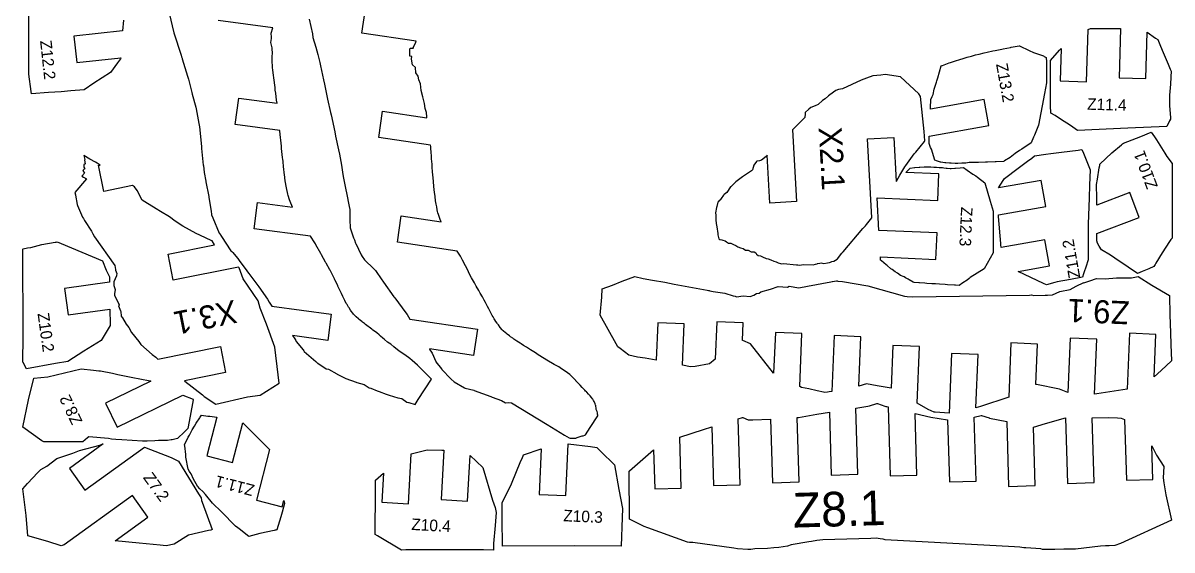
# Model space of a CAD drawing. Extents: x 0 to 419, y 0 to 250.
# Drawn here: x 0 to 199.1, y 0.6 to 91.9 of the extents above; entities that cross this region are included whole.
import ezdxf

# ---------------------------------------------------------------- set-up
doc = ezdxf.new("R2010")
doc.units = 0
doc.layers.add('PART', color=3, linetype='CONTINUOUS')
doc.layers.add('TEXT', color=2, linetype='CONTINUOUS')

msp = doc.modelspace()

# ---------------------------------------------------------------- linework, layer by layer
at = {"layer": 'PART', "color": 1}
for points in [[(17.3989, 92.4241), (17.2675, 90.57), (8.80162, 89.6445), (9.3015, 85.0718), (16.9369, 85.9064), (16.9239, 85.7227), (16.3969, 85.0422), (15.1648, 83.349), (12.2788, 81.5249), (10.6218, 80.345), (8.26186, 80.1603), (6.60009, 80.0334), (4.41029, 79.864), (1.45513, 79.6376), (1.39867, 80.0799), (1, 83.0944), (1.00122, 89.2786), (1, 94.4412)], [(25.3275, 93.6421), (26.1465, 90.2185), (27.3948, 86.3632), (27.4365, 86.0892), (27.5038, 85.953), (27.5523, 85.8332), (27.6052, 85.7031), (28.4832, 82.7099), (28.5511, 82.545), (28.6035, 82.3703), (28.6568, 82.1789), (29.2089, 80.0988), (29.2676, 79.8733), (29.3264, 79.627), (29.9238, 77.3732), (29.9864, 77.0822), (30.4747, 74.5364), (30.5282, 74.2576), (30.5681, 73.9556), (30.9162, 70.5219), (30.9319, 70.3337), (30.9527, 70.1655), (31.2435, 67.3175), (31.2505, 67.2699), (31.257, 67.2267), (31.3998, 66.0127), (31.6575, 64.5374), (31.6823, 64.3989), (32.1795, 61.8509), (32.1786, 61.7619), (32.6264, 59.2955), (32.6384, 58.8053), (32.6786, 58.6932), (32.91, 58.1691), (34.0113, 55.5297), (34.0816, 55.4003), (34.4218, 54.9214), (36.006, 52.4399), (36.1697, 52.3555), (36.3507, 52.1874), (37.1516, 51.2002), (37.2196, 51.1061), (37.45, 50.7933), (38.7748, 48.9697), (38.8925, 48.8129), (39.1168, 48.5259), (40.4909, 46.6635), (40.8431, 46.2089), (42.3373, 44.1117), (42.6724, 43.5948), (43.1001, 42.8958), (53.4198, 41.5087), (52.807, 36.9497), (46.6715, 37.7744), (47.094, 37.2142), (47.2841, 36.9525), (47.3561, 36.7799), (48.5167, 35.3311), (48.641, 35.1456), (48.7284, 35.0457), (50.7122, 33.286), (50.9427, 33.0726), (51.0594, 32.9761), (52.5305, 32.0261), (52.9029, 31.9616), (54.3924, 31.125), (54.4519, 31.0899), (55.9256, 30.3297), (55.9419, 30.3237), (55.9429, 30.3233), (55.9439, 30.3229), (57.7238, 29.6984), (57.8262, 29.6576), (59.1046, 29.2877), (59.3105, 29.1877), (59.9661, 28.7526), (60.2397, 28.647), (61.3425, 28.1904), (61.7203, 28.0689), (62.8971, 27.6226), (63.4486, 27.451), (64.1807, 27.1967), (64.9643, 26.9801), (65.624, 26.8711), (66.508, 26.2518), (66.7623, 26.1692), (66.8584, 26.1701), (67.9177, 25.8125), (68.4707, 26.6836), (70.7743, 30.249), (69.8766, 31.1545), (69.7987, 31.2124), (69.7615, 31.2432), (69.6889, 31.3416), (68.6755, 32.282), (68.5909, 32.4009), (68.3462, 32.6254), (67.3981, 33.467), (67.0052, 33.7921), (66.1343, 34.4534), (65.3652, 34.9809), (64.9041, 35.3336), (64.249, 35.8077), (63.7166, 36.266), (63.1562, 36.6482), (62.632, 37.1147), (62.3228, 37.3475), (61.955, 37.6819), (61.6857, 37.8912), (61.281, 38.2599), (61.0552, 38.4448), (60.6292, 38.7352), (60.4197, 38.91), (59.9747, 39.2157), (59.7858, 39.3764), (59.3423, 39.6912), (59.1703, 39.8468), (58.8392, 40.1006), (58.6792, 40.2428), (58.2566, 40.5709), (58.11, 40.6964), (57.7192, 41.012), (57.5849, 41.1477), (57.2464, 41.4993), (57.1346, 41.6334), (56.8695, 42.0252), (56.7625, 42.1574), (56.5004, 42.5906), (56.3903, 42.7243), (56.1358, 43.1809), (56.0731, 43.2569), (56.0149, 43.3604), (55.7758, 43.8537), (55.7128, 43.9649), (55.4689, 44.4223), (55.4153, 44.5479), (55.1758, 45.0665), (55.1207, 45.192), (55.0728, 45.3185), (54.6244, 46.2302), (54.5747, 46.3476), (54.5273, 46.4561), (54.0262, 47.4337), (53.9885, 47.5359), (53.9476, 47.6232), (53.9083, 47.6999), (53.2725, 48.971), (53.2338, 49.0262), (53.1909, 49.0864), (53.1387, 49.173), (52.52, 50.3173), (52.4548, 50.4093), (52.3822, 50.5228), (51.7405, 51.742), (51.6736, 51.8609), (51.6009, 51.9959), (50.7598, 53.5116), (50.6771, 53.671), (50.5798, 53.8347), (49.7977, 54.9802), (40.0423, 56.2915), (40.6551, 60.8505), (46.6987, 60.0382), (46.2719, 61.0017), (46.1619, 61.2756), (45.9409, 62.0338), (45.8661, 62.3042), (45.6611, 63.3744), (45.6018, 63.6521), (45.4909, 64.324), (45.4447, 64.6082), (45.303, 65.6838), (45.2672, 65.9786), (45.1955, 66.6438), (45.1602, 66.9504), (45.0528, 67.9696), (45.0163, 68.296), (44.9763, 68.6464), (44.8045, 70.1889), (44.761, 70.5777), (44.6464, 71.6298), (44.5958, 72.0654), (44.5021, 73.1791), (44.4912, 73.3196), (36.764, 74.3582), (37.3768, 78.9172), (44.0172, 78.0247), (44.0146, 78.0442), (43.9435, 78.5861), (43.7826, 79.7852), (43.718, 80.303), (43.6654, 80.7841), (43.4315, 82.4488), (43.389, 82.9136), (43.2721, 83.7822), (43.236, 84.2225), (43.1842, 85.5067), (43.1741, 85.9283), (43.2102, 86.9005), (43.1606, 87.2766), (43.1531, 87.6299), (43.0259, 88.3), (42.9524, 88.5623), (43.0493, 89.2518), (43.0766, 89.4926), (43.016, 90.1617), (43.2628, 91.1107), (33.8373, 92.3777)], [(49.5878, 92.5827), (50.139, 90.0643), (50.2365, 89.4432), (50.7479, 87.7342), (51.057, 86.4567), (51.4433, 85.0598), (51.5603, 84.5246), (52.0676, 82.0901), (52.2242, 81.3505), (52.6503, 79.3118), (52.7778, 78.7211), (53.2764, 76.4408), (53.3714, 75.9957), (54.004, 73.0612), (54.1628, 72.3198), (54.6597, 69.9593), (54.8149, 69.181), (55.1593, 67.2933), (55.4276, 65.6611), (55.5343, 65.0232), (55.9299, 63.0328), (56.03, 62.5227), (56.5318, 60.1621), (56.6423, 59.6436), (56.6526, 57.5021), (56.6521, 57.3987), (56.6734, 56.8693), (56.687, 56.5155), (56.7124, 56.4371), (57.2652, 54.7274), (57.4125, 54.3651), (57.6252, 53.8032), (57.6658, 53.723), (58.5788, 51.7632), (58.775, 51.4561), (59.1404, 50.9228), (59.2361, 50.8662), (60.7389, 49.4094), (60.8657, 49.2797), (61.0306, 49.1049), (61.0808, 49.0319), (62.1861, 47.4135), (62.3505, 47.1786), (62.4396, 47.0535), (64.2557, 44.5017), (64.4123, 44.2911), (66.3182, 41.7146), (66.534, 41.422), (67.0373, 40.6211), (78.7465, 38.8895), (78.0735, 34.339), (70.4092, 35.4724), (70.5022, 35.334), (70.8041, 34.8965), (70.8988, 34.7596), (71.5078, 33.2973), (71.5279, 33.2474), (72.5006, 32.0112), (72.5443, 31.9452), (72.5742, 31.9094), (74.1142, 30.2763), (74.1825, 30.2098), (74.684, 29.7736), (74.7171, 29.7436), (76.4659, 28.7075), (76.585, 28.6829), (78.1037, 28.3155), (78.1541, 28.2846), (81.0779, 27.2292), (81.3012, 27.1275), (82.9146, 26.5484), (83.6123, 26.1306), (84.0749, 26.1891), (84.6522, 26.1297), (90.8176, 22.3609), (93.8201, 20.5545), (94.6272, 20.0665), (94.7906, 20.0353), (95.4652, 20.0159), (95.7603, 20.0235), (95.9837, 20.1323), (96.905, 20.3977), (97.0435, 20.393), (97.316, 20.4987), (97.4392, 20.559), (98.28, 21.8577), (99.5997, 23.8964), (99.5909, 23.9319), (99.5871, 23.9603), (99.5634, 24.0889), (99.5547, 24.1312), (99.5133, 24.2983), (99.5109, 24.3982), (99.4504, 24.6077), (99.4434, 24.7344), (99.3477, 24.8639), (99.3105, 24.9587), (99.2853, 25.1144), (99.2193, 25.6924), (99.2005, 25.7505), (99.1144, 25.9404), (98.9355, 26.3444), (98.8218, 26.5502), (98.7481, 26.7406), (98.6863, 26.8254), (98.5215, 27.057), (98.2554, 27.3678), (98.1081, 27.534), (97.999, 27.6343), (97.6792, 27.9655), (97.6288, 28.0142), (97.481, 28.1604), (97.354, 28.3092), (97.0026, 28.6849), (96.957, 28.732), (96.9066, 28.7779), (96.5418, 29.1661), (96.3196, 29.3949), (96.1909, 29.5221), (95.7799, 29.9643), (95.757, 29.9851), (95.5985, 30.1457), (95.3617, 30.408), (94.7782, 31.0027), (94.7674, 31.0095), (94.7638, 31.0158), (94.3097, 31.3353), (93.7507, 31.7331), (93.663, 31.7951), (93.0681, 32.1867), (92.8359, 32.3465), (92.0364, 32.7832), (91.7414, 32.9689), (91.0541, 33.3562), (90.7731, 33.5131), (89.5605, 34.265), (89.2638, 34.4525), (88.7649, 34.7869), (88.1913, 35.1468), (87.9001, 35.3327), (87.3933, 35.6475), (87.2095, 35.7657), (86.7336, 36.0627), (86.3227, 36.334), (86.1215, 36.4614), (85.5605, 36.8297), (85.3745, 36.9519), (85.0445, 37.1854), (84.8536, 37.312), (84.4714, 37.5837), (84.2854, 37.7114), (83.8949, 38.0268), (83.7525, 38.1326), (83.5747, 38.2666), (83.2057, 38.6124), (83.0323, 38.7482), (82.6647, 39.1946), (82.366, 39.6169), (82.3136, 39.6845), (82.1877, 39.8119), (82.1296, 39.9045), (81.9299, 40.2242), (81.7656, 40.4915), (81.6422, 40.6915), (81.4573, 41.0067), (81.3122, 41.2482), (81.1706, 41.478), (80.9315, 41.9558), (80.8169, 42.1845), (80.7017, 42.393), (80.4876, 42.7903), (80.3761, 43.0238), (80.1144, 43.5264), (79.907, 43.9347), (79.6165, 44.4955), (79.1978, 45.1469), (78.9577, 45.6009), (78.4932, 46.3676), (78.198, 46.9407), (77.6896, 47.7912), (77.3976, 48.3144), (76.9506, 49.3172), (76.65, 49.8675), (76.1404, 50.8282), (75.7838, 51.5195), (75.2385, 52.4128), (75.2352, 52.4177), (64.8584, 53.9522), (65.5313, 58.5027), (72.4645, 57.4774), (72.4544, 57.5028), (72.2687, 57.8601), (72.1566, 58.2357), (71.9708, 58.7769), (71.8756, 59.0322), (71.8279, 59.2705), (71.7852, 59.5353), (71.6807, 60.0631), (71.5891, 60.5168), (71.4862, 61.1433), (71.3955, 61.8719), (71.3153, 62.6297), (71.2597, 63.0309), (71.1909, 63.6802), (71.1144, 64.4417), (71.0527, 65.1707), (71.0192, 65.5784), (70.9688, 66.2098), (70.9117, 66.8758), (70.8759, 67.4481), (70.7922, 68.4198), (70.7531, 68.8636), (70.6965, 69.5391), (70.653, 70.164), (70.6385, 70.5284), (70.6262, 70.7582), (61.6313, 72.0883), (62.3042, 76.6389), (69.9865, 75.5028), (69.9735, 75.693), (69.8941, 76.4392), (69.6679, 77.1167), (69.5742, 77.9867), (69.2748, 79.1319), (69.0058, 80.2164), (68.8693, 81.4183), (68.56, 82.1115), (68.4929, 82.7377), (68.0492, 83.2935), (67.9963, 84.2028), (67.4647, 84.6539), (67.3935, 85.298), (67.2975, 85.723), (67.3757, 86.1479), (67.014, 86.1815), (67.0339, 86.602), (67.0473, 87.2986), (67.1081, 87.5715), (67.6591, 87.5829), (67.5891, 87.6017), (68.0436, 88.6104), (68.1031, 88.7902), (58.7096, 90.1793), (59.3825, 94.7299)]]:
    msp.add_lwpolyline(points, dxfattribs=at)
for points in [[(198.799, 75.2619), (198.65, 74.9606), (198.191, 73.9924), (191.431, 73.7111), (182.673, 73.3264), (181.465, 74.1794), (179.732, 75.2861), (178.819, 75.8808), (178.076, 76.3237), (178.017, 77.6648), (178, 78.0603), (178.019, 79.6592), (178.024, 80.8331), (178.03, 81.7621), (178.03, 83.6541), (178.03, 84.0101), (178.023, 85.4193), (179.57, 87.2344), (179.836, 87.5382), (179.672, 81.8972), (184.27, 81.7635), (184.533, 90.8035), (184.923, 91), (190.027, 90.9999), (190.157, 91), (189.908, 82.4312), (194.506, 82.2975), (194.739, 90.3254), (196.222, 89.2791), (196.608, 89.0504), (196.836, 88.5173), (196.966, 88.2234), (197.388, 87.2365), (198.387, 84.8006), (198.759, 83.9422), (198.9, 83.6079), (198.861, 82.6259), (198.844, 82.3999), (198.741, 80.5749), (198.711, 80.1603), (198.659, 79.3389), (198.634, 78.4381), (198.613, 77.5826), (198.793, 75.5738), (198.795, 75.4865)], [(169.849, 67.9245), (168.587, 67.8748), (168.428, 67.8694), (167.092, 67.8277), (166.733, 67.8178), (165.538, 67.7871), (164.934, 67.769), (163.904, 67.7406), (163.361, 67.6484), (162.68, 67.6203), (161.975, 67.6152), (161.525, 67.6026), (160.82, 67.6197), (160.53, 67.6215), (159.859, 67.679), (159.688, 67.691), (159.018, 67.8105), (158.932, 67.8251), (158.265, 68.0332), (158.243, 68.0399), (158, 68.1537), (157.393, 70.0526), (157.252, 70.3837), (157, 71.0576), (157.006, 71.8697), (157.006, 71.976), (157.019, 72.3033), (167.316, 74.1667), (166.497, 78.6932), (157.232, 77.0166), (157.241, 77.2472), (157.31, 78.7008), (157.51, 79.1977), (157.661, 79.5481), (157.886, 80.4607), (158.261, 81.6812), (158.349, 81.9178), (158.517, 82.4068), (159.05, 84.4825), (159.251, 84.5553), (159.281, 84.5668), (160.469, 85.0081), (160.684, 85.0928), (161.74, 85.4413), (162.112, 85.5706), (163.04, 85.8424), (163.561, 86.0031), (164.356, 86.2108), (165.025, 86.3947), (165.684, 86.5503), (166.512, 86.7541), (167.04, 86.8681), (168.024, 87.0886), (168.424, 87.1683), (169.557, 87.4049), (169.823, 87.4553), (171.088, 87.7074), (171.219, 87.7315), (172.604, 88), (172.654, 87.9764), (174.323, 87.1763), (175.077, 86.81), (176.797, 86.2192), (176.946, 86.155), (177.048, 86.0968), (177.271, 85.9675), (177.334, 85.1859), (177.334, 81.5551), (176.988, 79.7321), (175.944, 74.2126), (175.22, 72.4983), (175.086, 72.1609), (174.668, 71.1695), (173.045, 70.096), (172.637, 69.8218), (171.922, 69.3498), (171.032, 68.6421), (170.025, 68.0323), (169.976, 67.9982)], [(120.118, 57.1737), (120.188, 56.6244), (120.355, 55.4486), (120.393, 55.2562), (120.539, 54.5505), (120.733, 54.4464), (121.1, 54.3611), (121.272, 54.2862), (121.63, 54.1938), (121.873, 54.0133), (122.257, 53.7742), (122.611, 53.7733), (123.074, 53.5318), (123.481, 53.3707), (123.873, 53.143), (124.317, 52.9571), (124.755, 52.8781), (125.168, 52.5609), (125.65, 52.557), (126.155, 52.2791), (126.671, 52.2882), (126.938, 52.1298), (127.106, 51.8728), (127.354, 51.6681), (127.8, 51.5728), (128.118, 51.4049), (128.729, 51.1312), (129.095, 51.046), (129.538, 50.8833), (130.097, 50.6733), (130.461, 50.5709), (130.84, 50.3835), (131.228, 50.2761), (131.481, 50.2283), (131.754, 50.252), (134.012, 50.0195), (134.256, 50.0094), (134.541, 49.9665), (134.855, 50.0104), (135.211, 50.071), (136.879, 50.0375), (137.286, 50.1494), (137.57, 50.2318), (137.678, 50.2764), (138.055, 50.3038), (138.287, 50.3648), (138.736, 50.2939), (139.358, 50.3736), (139.704, 50.4486), (140.046, 50.5734), (140.069, 50.5887), (140.483, 50.6863), (141.079, 51.0056), (141.138, 51.0683), (141.14, 51.0712), (141.877, 52.061), (141.932, 52.1244), (141.997, 52.1987), (142.086, 52.2687), (145.484, 56.3052), (145.721, 56.551), (145.953, 56.7946), (146.135, 57.013), (147.048, 58.1594), (146.284, 71.8435), (150.877, 72.0997), (151.303, 64.4693), (151.358, 64.5424), (151.886, 65.593), (152.808, 67.0306), (152.94, 67.2494), (153.255, 67.6402), (154.386, 69.2857), (154.665, 69.5663), (156.186, 71.4249), (156.196, 71.4376), (156.256, 71.5076), (156.115, 73.1479), (155.479, 79.1934), (155.177, 79.6316), (152.041, 82.6096), (149.398, 83), (148.627, 82.8756), (147.239, 82.7541), (146.139, 82.3493), (145.221, 82.0393), (141.974, 80.5333), (141.314, 80.4253), (140.833, 80.2279), (140.418, 79.9365), (139.579, 79.3161), (138.96, 78.7808), (138.514, 78.5072), (137.787, 77.7864), (137.261, 77.5761), (136.52, 77.3183), (136.166, 77.0066), (135.511, 76.4443), (135.501, 76.1723), (135.446, 75.578), (133.646, 73.7411), (133.307, 73.4301), (134, 60.9981), (129.407, 60.7419), (128.945, 69.0287), (128.768, 68.7995), (127.973, 68.1561), (127.606, 68.0761), (127.142, 67.9875), (127.101, 67.9461), (127.087, 67.9339), (126.623, 67.2738), (126.408, 66.4833), (126.189, 66.308), (124.683, 65.2719), (123.527, 64.3975), (123.147, 64.0575), (123.089, 63.9899), (122.64, 63.5732), (122.596, 63.5237), (121.95, 62.5822), (121.489, 62.2149), (121.427, 62.1867), (121.373, 62.0779), (120.96, 61.503), (120.926, 61.4541), (120.873, 61.3679), (120.57, 61.0382), (120.556, 61.0138), (120.531, 60.9825), (120.398, 60.8649), (120.191, 60.1317), (120.178, 59.9905), (120, 59.0273), (120.01, 58.6395), (120.048, 57.8418)], [(195.484, 73), (196.038, 72.1966), (196.355, 71.6919), (197.26, 70.2849), (197.817, 69.408), (198.194, 68.812), (199.069, 67.567), (199.069, 57.2178), (199.066, 54.6778), (198.881, 54.4282), (198.657, 54.0743), (197.358, 52.1292), (196.275, 50.3346), (196.124, 50.1008), (195.901, 49.7285), (195.028, 49.347), (194.474, 49.1003), (193.92, 48.8759), (193.095, 48.5342), (191.455, 49.6378), (189.187, 51.1806), (188.401, 51.7198), (186.827, 52.6584), (186.473, 53.2803), (186.183, 53.7735), (186.016, 54.1744), (186.032, 55.4688), (193.378, 58.2534), (191.748, 62.5547), (186.038, 60.3905), (186.019, 61.5008), (186, 63.9511), (186.179, 64.8673), (186.476, 66.86), (186.544, 67.2412), (186.576, 67.4773), (188.649, 69.4486), (190.302, 70.7958), (190.509, 70.9812), (190.652, 71.1179), (193.652, 72.2793)], [(175.251, 68.912), (177.192, 69.1977), (178.081, 69.3144), (179.898, 69.5567), (182.827, 69.9217), (183.088, 69.955), (183.462, 70), (183.728, 69.3666), (184.881, 66.5147), (184.763, 63.8347), (184.705, 61.6247), (184.549, 57.0642), (184.569, 50.8868), (184.452, 50.5808), (184.236, 49.977), (183.739, 48.5027), (183.552, 47.9096), (181.466, 47.5151), (179.193, 47.0816), (178.743, 46.9572), (177.303, 46.5724), (176.803, 46.7924), (172.409, 48.9024), (177.827, 49.8572), (177.028, 54.3874), (169.491, 53.059), (169.44, 53.4908), (169.419, 53.7285), (169.021, 58.3901), (169, 58.675), (177.194, 60.1193), (176.396, 64.6494), (169, 63.3459), (169.404, 64.0375), (169.808, 64.6528), (170.025, 64.9977), (172.388, 66.7574), (174.003, 67.9873), (174.768, 68.5026)], [(10.7012, 68.2706), (10.6303, 68.1834), (10.779, 67.5495), (10.5342, 67.3568), (10.5564, 66.9718), (10.7343, 66.6802), (10.6067, 66.5823), (10.3651, 66.3914), (10.6651, 65.9058), (10.2152, 65.4135), (10.4947, 65.2196), (11.0301, 64.9081), (9, 62.5634), (9.10725, 62.1406), (9.11065, 62.1329), (9.12587, 62.0816), (9.36808, 60.4648), (9.4715, 60.332), (10.3075, 58.276), (10.4604, 58.0572), (10.6624, 57.6972), (11.8837, 55.8506), (12.0896, 55.4335), (12.3831, 54.8996), (15.9073, 49.893), (16.0412, 49.2255), (16.0098, 49.0841), (16.2469, 48.555), (16.1978, 48.1673), (16.1911, 48.1444), (15.7536, 47.0908), (15.7545, 46.5453), (15.7162, 46.4395), (15.9926, 45.7527), (15.8342, 45.003), (15.8445, 44.7622), (16.6399, 43.1039), (16.5744, 42.9472), (16.8958, 42.0474), (16.9332, 41.9591), (17.0329, 41.1428), (17.1852, 40.9287), (17.2627, 40.8437), (17.8595, 39.759), (18.3387, 39.1545), (18.8234, 38.3408), (20.055, 36.7365), (20.1614, 36.5786), (20.3964, 36.2261), (22.3846, 34.4885), (23.0063, 34.039), (23.383, 33.7064), (34.1953, 35.8767), (35.1006, 31.3666), (27.9818, 29.9377), (28.0362, 29.8925), (31.1119, 27.5241), (31.3931, 27.2494), (33.4091, 25.9117), (38.9256, 27.1954), (41.0823, 27.4719), (44.3758, 29.5432), (44.2106, 30.965), (43.6336, 35.7796), (42.1689, 39.7289), (41.0902, 42.5288), (40.7211, 43.7859), (38.1676, 47.5838), (37.4497, 49.5227), (37.3109, 49.6276), (26.0304, 47.3634), (25.1251, 51.8735), (33.183, 53.4909), (32.7967, 54.1758), (32.7347, 54.2065), (32.6996, 54.2214), (30.628, 55.1544), (30.002, 55.4446), (27.7163, 56.7073), (26.389, 57.6161), (25.3812, 58.3248), (23.8457, 59.261), (23.0669, 59.7334), (21.0918, 60.9546), (20.6315, 61.256), (19.7627, 62.9145), (19.3132, 63.5377), (18.9999, 63.7696), (13.9976, 62.7656), (13.0924, 67.2756), (13.3497, 67.3273), (12.8589, 67.6506), (12.5861, 67.8074), (11.5899, 68.3317), (10.5514, 69)], [(162.193, 46.4812), (161.553, 46.5161), (161.409, 46.5251), (160.187, 46.5951), (159.739, 46.6252), (158.804, 46.6797), (158.07, 46.7277), (157.764, 46.7451), (157.457, 46.7627), (156.59, 46.8252), (156.26, 46.8433), (155.324, 46.9033), (155.205, 46.9091), (154.404, 46.9456), (154.274, 47.0245), (154.249, 47.047), (153.517, 47.4623), (153.376, 47.5462), (152.881, 47.801), (152.675, 47.9398), (152.011, 48.182), (151.494, 48.6197), (151.079, 48.8211), (150.589, 49.2367), (150.345, 49.3696), (149.693, 49.9479), (149.57, 50.0254), (148.748, 50.7083), (148.73, 50.7217), (148.716, 50.7324), (148.57, 50.8618), (148.542, 51.3955), (158.157, 50.9775), (158.357, 55.5731), (148.299, 56.0104), (148, 61.6447), (158.485, 61.1888), (158.685, 65.7845), (152.924, 66.035), (153.63, 66.7046), (153.642, 66.7148), (153.732, 66.8005), (154.465, 66.8762), (154.529, 66.8823), (155.268, 66.9403), (155.405, 66.9501), (156.105, 66.9839), (156.333, 66.9937), (156.927, 66.9966), (157.26, 67), (157.786, 66.9765), (158.239, 66.9643), (158.704, 66.9195), (159.289, 66.8795), (159.513, 66.8343), (159.912, 66.7716), (160.124, 66.7585), (160.637, 66.7352), (160.817, 66.7397), (161.453, 66.7571), (161.577, 66.7671), (162.342, 66.8242), (162.394, 66.8301), (162.919, 66.885), (163.58, 66.4323), (164.558, 65.7673), (165.058, 65.4266), (165.356, 65.2201), (166.659, 64.2576), (167.572, 61.0809), (168.094, 59.3118), (168.094, 53.5772), (168.092, 52.119), (167.024, 50.2545), (166.512, 49.3563), (164.116, 47.8187), (163.93, 47.675), (163.552, 47.4057), (162.824, 46.9045)], [(0.63333, 32.0355), (0.04498, 33.101), (0, 33.169), (0.01839, 37.5941), (0, 52.7495), (0.03946, 52.8145), (0.8062, 52.9538), (1.34628, 53.0603), (3.27163, 53.5296), (5.58013, 53.9376), (5.72623, 53.9636), (5.91598, 54), (6.59369, 53.7275), (13.7801, 50.7483), (14.426, 49.1307), (15.0155, 47.9733), (15.0172, 47.0049), (7.20584, 45.9085), (7.84521, 41.3532), (15.0698, 42.3672), (15.1054, 39.6978), (15.1065, 39.5962), (15.1074, 39.5459), (15.0924, 39.5198), (13.5501, 36.8988), (10.571, 35.0718), (7.78679, 33.2976), (5.60786, 32.9167)], [(100, 41.2892), (100.297, 44.4054), (100.355, 45.8637), (102.146, 46.5331), (103.835, 47.1777), (106.009, 48), (107.437, 47.6864), (109.058, 47.4009), (111.202, 47.0159), (112.835, 46.6947), (118.526, 45.6433), (118.749, 45.5993), (118.877, 45.5743), (118.97, 45.5593), (119.592, 45.4409), (121.609, 45.1011), (123.066, 44.6738), (123.36, 44.6354), (123.601, 44.5202), (124.776, 44.639), (125.963, 44.5588), (126.598, 44.7727), (127.086, 45.0808), (127.534, 45.1102), (127.825, 45.3513), (129.528, 45.8215), (130.826, 46.2717), (132.478, 46.1496), (132.752, 46.3676), (134.44, 46.0629), (135.906, 46.3454), (139.976, 47.0836), (140.21, 47.1628), (140.248, 47.1731), (140.275, 47.1725), (140.965, 47.2748), (141.072, 47.2735), (141.188, 47.2278), (141.972, 47.1347), (146.396, 46.4252), (152.743, 44.6275), (153.183, 44.5573), (154.152, 44.4923), (174.39, 44.7647), (174.702, 44.8138), (175.156, 44.741), (177.066, 44.7516), (177.501, 44.8014), (178.377, 44.8327), (179.653, 45.4066), (181.415, 45.7631), (182.478, 46.3396), (183.809, 46.9497), (183.803, 46.9228), (184.806, 47.2366), (186.009, 47.6692), (187.511, 47.6301), (189.429, 47.7557), (191.292, 47.7753), (192.035, 47.773), (193.206, 48), (195.588, 46.5325), (198.621, 44.7304), (198.715, 41.3471), (198.785, 38.2316), (198.861, 36.2454), (198.954, 33.4016), (197.212, 31.7348), (195.979, 30.6059), (196.287, 37.9814), (191.691, 38.1732), (191.288, 28.5016), (186.056, 27.6617), (186.054, 27.6613), (186.049, 27.6609), (185.63, 27.631), (186.028, 37.1509), (181.432, 37.3427), (181.037, 27.8927), (179.57, 28.476), (175.582, 29.2785), (175.475, 29.2913), (175.768, 36.3107), (171.172, 36.5025), (170.781, 27.1373), (165.876, 25.4961), (165.082, 25.2537), (165.467, 34.4851), (160.871, 34.6768), (160.439, 24.3412), (158.037, 24.5248), (157.834, 24.5223), (156.843, 24.9543), (154.892, 26.0982), (155.3, 35.8846), (150.704, 36.0763), (150.396, 28.6901), (147.984, 29.0717), (146.148, 29.3971), (144.789, 29.0122), (145.146, 37.5822), (140.55, 37.774), (140.146, 28.077), (139.66, 28.0103), (139.37, 27.9811), (138.905, 27.9178), (138.687, 27.9741), (137.579, 28.2261), (136.152, 28.567), (134.85, 28.7827), (134.561, 28.9403), (134.945, 38.1445), (130.349, 38.3362), (130.053, 31.2587), (126.035, 36.3372), (124.699, 36.9489), (124.669, 36.9293), (124.797, 39.983), (120.201, 40.1748), (119.93, 33.6989), (118.937, 32.898), (116.434, 32.4025), (115.659, 32.3472), (114.265, 32.6252), (114.565, 39.8194), (109.969, 40.0112), (109.698, 33.5123), (107.808, 33.8378), (106.462, 34.0608), (104.945, 34.3997), (103.455, 35.5347), (103.083, 35.8028), (102.767, 36.3579)], [(1.85343, 30.3936), (4.29528, 30.6559), (10.06, 32), (12.2243, 31.805), (13.1297, 31.6776), (13.2089, 31.6742), (13.4577, 31.6437), (15.5212, 31.2844), (16.426, 31.0503), (19.022, 30.5358), (20.2262, 30.2971), (22.0319, 29.9392), (22.1683, 29.8921), (14.3007, 26.0773), (16.3077, 21.9382), (27.7, 27.4621), (29.4716, 26.7427), (29.5293, 26.7169), (29.5208, 26.6773), (29.5108, 26.6256), (28.954, 23.8338), (28.5615, 21.6828), (27.9627, 21.1144), (26.7988, 19.9644), (26.2844, 19.8166), (25.8648, 19.734), (25.6976, 19.7173), (25.018, 19.6053), (23.4612, 19.5994), (22.8439, 19.5695), (21.5, 19.5073), (20.699, 19.5116), (17.1528, 19.6984), (16.065, 19.7523), (15.3368, 19.8297), (14.7916, 19.9298), (11.4233, 20.2469), (11.1754, 20.0432), (10.3723, 19.3453), (10.3697, 19.3432), (10.3657, 19.3432), (3.60332, 19.3432), (3.27114, 19.5578), (0, 21.9375), (0.97367, 26.674)], [(199.004, 5.79846), (190.13, 1.78374), (189.173, 1.38712), (188.198, 1.37505), (187.524, 1.36018), (186.7, 1.2775), (182.364, 0.80495), (180.354, 0.76344), (178.755, 0.74412), (176.655, 0.70892), (176.343, 0.85435), (173.724, 0.98737), (173.393, 1.02426), (172.715, 1.10589), (171.798, 1.21068), (149.358, 2.41131), (149.002, 2.48183), (148.499, 2.55606), (147.812, 2.70665), (146.9, 2.65359), (138.597, 2.40712), (137.525, 2.28752), (136.601, 2.12957), (136.122, 2.0591), (133.105, 1.51975), (132.465, 1.30693), (130.927, 1.05376), (130.111, 1.01341), (128.967, 0.87001), (126.766, 0.848), (126.125, 0.73203), (125.606, 0.70892), (123.795, 0.83921), (123.154, 0.94747), (116.045, 1.91633), (115.468, 1.90524), (115.144, 1.96901), (108.262, 4.48453), (107.599, 4.73214), (105.08, 5.99655), (105.005, 14.1356), (105, 14.2968), (105.078, 14.3648), (109.249, 17.9752), (109.448, 11.2166), (114.046, 11.3517), (113.786, 20.1815), (117.902, 21.5111), (119.352, 21.9671), (119.651, 11.8087), (124.249, 11.9438), (123.914, 23.3289), (124.657, 23.5685), (124.729, 23.562), (125.658, 23.1764), (125.985, 23.1605), (126.445, 23.2103), (129.533, 23.3093), (129.857, 12.2909), (134.455, 12.426), (134.128, 23.5605), (134.385, 23.5779), (137.55, 24.1504), (139.719, 24.4936), (140.038, 13.6244), (144.636, 13.7595), (144.3, 25.2185), (146.384, 25.5484), (146.637, 25.5852), (147.903, 26), (148.019, 25.9842), (149.339, 25.5484), (149.493, 25.5084), (149.664, 25.4702), (149.912, 25.4109), (150.263, 13.4727), (154.861, 13.6078), (154.547, 24.306), (157.272, 23.6562), (160.198, 23.198), (160.514, 12.4351), (165.112, 12.5702), (164.786, 23.6519), (166.015, 23.9438), (166.073, 23.9593), (167.409, 23.5184), (167.472, 23.4933), (170.427, 22.8967), (170.757, 11.6608), (175.355, 11.7958), (175.058, 21.8942), (175.084, 21.8879), (177.149, 22.5554), (180.629, 23.517), (180.963, 12.167), (185.561, 12.302), (185.231, 23.534), (188.15, 23.5816), (189.644, 23.5361), (190.248, 23.4881), (190.858, 23.2295), (191.167, 12.7203), (195.765, 12.8554), (195.593, 18.6969), (196.375, 17.0779), (197.643, 15.1079), (197.54, 13.1332), (197.639, 12.2571), (198.007, 10.2024)], [(28, 18.8803), (28.638, 20.165), (28.8379, 20.5331), (29.3227, 21.4241), (29.7295, 22.109), (30.0076, 22.5768), (30.6181, 23.5225), (30.6902, 23.635), (30.9471, 24), (32.009, 23.8362), (32.3916, 23.8147), (33.5799, 23.6387), (31.8621, 16.9331), (36.3182, 15.7915), (38.0773, 22.6584), (38.3526, 22.3772), (41.106, 19.6773), (42.6963, 18.0585), (40.4476, 9.28084), (44.9037, 8.13928), (45.177, 9.2059), (45.304, 8.72194), (45.3, 8.70698), (45.2982, 8.7002), (44.8758, 7.17667), (44.6546, 6.38933), (44.432, 5.62087), (43.9872, 4.11139), (43.8049, 4.08092), (43.7174, 4.04931), (43.4952, 3.9961), (41.0623, 3.49364), (39.1039, 2.95433), (37.4286, 4.27839), (37.2169, 4.44573), (36.8242, 4.78239), (34.3742, 7.23586), (32.8461, 8.76055), (31.6192, 10.2205), (31.1426, 10.7764), (30.6382, 11.2365), (30.6369, 11.2384), (30.6359, 11.2395), (30.2577, 11.7094), (29.57, 12.9285), (29.1546, 13.8281), (28.9759, 14.0618), (28.861, 14.2539), (28.5944, 14.6538), (28.2355, 16.713), (28.197, 17.1724), (28.0206, 18.6947), (28.0101, 18.7954)], [(32.7642, 4.16558), (32.5521, 4.04419), (32.126, 4.0272), (28.6993, 3.22723), (26.1828, 1.62466), (24.814, 1.36715), (23.7415, 1.46572), (20.1542, 1.83916), (15.9948, 2.22034), (21.6582, 6.32142), (18.9603, 10.0472), (7.15957, 1.50184), (6.58897, 1.36715), (4.31101, 2.10201), (0.83239, 3.05979), (0.57272, 6.63633), (0, 11.214), (0.77486, 12.1548), (2.57599, 14.0485), (3.10831, 14.5847), (4.12725, 15.158), (5.86403, 16.5025), (8.63077, 17.3809), (9.794, 17.8523), (13.3103, 18.8142), (13.7152, 18.9753), (13.9054, 19), (8.03176, 14.7467), (10.7297, 11.0209), (21.0258, 18.4767), (25.6567, 16.6577), (26.9164, 16.026), (30.3848, 10.385), (30.8453, 9.69926), (30.9339, 9.21924), (31.0596, 8.9264)], [(81.9976, 7.12006), (81.8084, 4.86718), (81.5431, 1.77791), (81.5063, 1.24708), (81.5025, 0.63024), (79.7881, 0.645), (72.3546, 0.63376), (66.9379, 0.65173), (66.3352, 0.65963), (65.599, 0.63024), (61.3977, 3.06228), (61, 3.29251), (61.0424, 6.27853), (61.0628, 7.95932), (61.0718, 9.52234), (61.0835, 12.7041), (61.0835, 12.7151), (61.0833, 12.7394), (62.4537, 13.929), (62.1737, 8.90863), (66.7666, 8.65246), (67.247, 17.2669), (69.3493, 17.8396), (70.0125, 18), (72.5433, 17.9163), (72.9073, 17.9041), (72.4307, 9.35999), (77.0236, 9.10382), (77.4644, 17.0066), (79.6735, 14.9542), (81.3496, 9.25713), (81.7986, 8.01771)], [(103.63, 1.28902), (95.612, 1.37149), (83.0918, 1.28902), (83.0763, 1.32724), (83.0865, 1.79792), (83.0909, 2.09913), (83.0228, 5.20584), (83.0172, 7.47968), (83, 8.82217), (84.6469, 12.0822), (86.2728, 16.0575), (86.5214, 16.5949), (86.5622, 16.7035), (86.5851, 16.7641), (86.7157, 17.1406), (89.802, 18.1804), (89.4515, 10.2582), (94.047, 10.0548), (94.4428, 19), (98.3275, 18.5436), (99.4332, 18.4092), (100.092, 17.7231), (102.484, 15.3809), (103.214, 11.1313), (103.868, 7.83926), (103.806, 6.27736)]]:
    msp.add_lwpolyline(points, close=True, dxfattribs=at)

# ---------------------------------------------------------------- texts
at = {"layer": 'TEXT'}
for s, height, rotation, p in [('Z12.2', 2, 276.239, (2.95309, 88.8266)), ('Z13.2', 2, 280.257, (168.573, 84.7894)), ('Z11.4', 2, -1.66565, (184.339, 76.9085)), ('X2.1', 4, -86.8063, (137.834, 73.8196)), ('Z10.1', 2, 110.759, (196.649, 63.6127)), ('Z12.3', 2, 267.51, (162.53, 60.1072)), ('Z11.2', 2, 99.9958, (183.175, 47.8716)), ('X3.1', 4, 191.35, (36.6188, 43.9808)), ('Z9.1', 4, 177.611, (191.762, 43.7047)), ('Z10.2', 2, 277.99, (2.51162, 41.5891)), ('Z8.2', 2, 115.868, (10.359, 22.9411)), ('Z7.2', 2, -54.0903, (20.7304, 13.158)), ('Z11.1', 2, 165.631, (40.246, 11.868)), ('Z8.1', 6, 1.68285, (133.459, 4.50816)), ('Z10.4', 2, -3.19242, (67.2424, 4.11268)), ('Z10.3', 2, -2.53352, (93.5756, 5.61758))]:
    msp.add_text(s, height=height, rotation=rotation, dxfattribs=at).set_placement(p)

doc.saveas('drawing.dxf')
